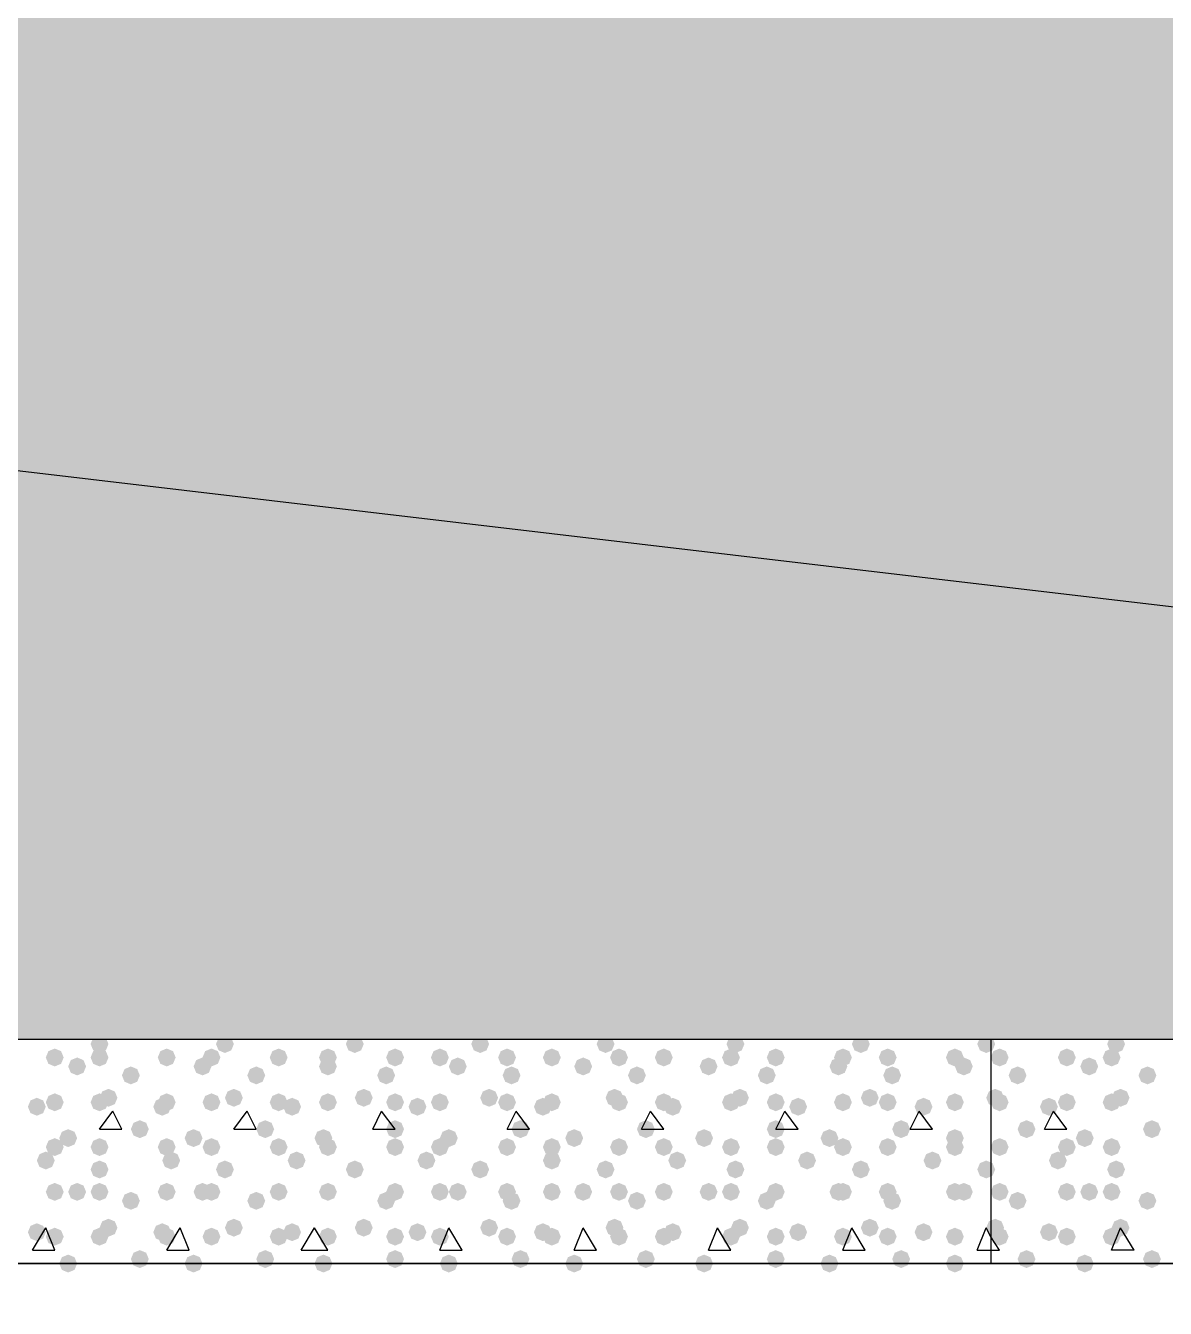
# Model space of a CAD drawing. Header units: millimetres. Extents: x 0 to 420, y 0 to 297.
# Drawn here: x 334.12 to 344.89, y 181.27 to 193.39 of the extents above; entities that cross this region are included whole.
import ezdxf

# ---------------------------------------------------------------- set-up
doc = ezdxf.new("R2010")
doc.units = ezdxf.units.MM
doc.layers.get('0').update_dxf_attribs({"linetype": 'CONTINUOUS'})

msp = doc.modelspace()

# ---------------------------------------------------------------- hatches: boundary and pattern name
at = {"true_color": 0x000008}
h = msp.add_hatch(color=0, dxfattribs=at)
h.paths.add_polyline_path([(379.603, 202.861333), (218.228333, 202.861333), (379.603, 183.811333)], flags=0)
h.paths.add_polyline_path([(218.228333, 202.861333), (379.603, 183.811333), (218.228333, 183.811333)], flags=0)
for points in [[(334.899, 183.769), (334.874129, 183.709204), (334.814333, 183.684333), (334.754537, 183.709204), (334.729667, 183.769), (334.754537, 183.828796), (334.814333, 183.853667), (334.874129, 183.828796)], [(336.084333, 183.769), (336.059463, 183.709204), (335.999667, 183.684333), (335.939871, 183.709204), (335.915, 183.769), (335.939871, 183.828796), (335.999667, 183.853667), (336.059462, 183.828796)], [(337.312, 183.769), (337.287129, 183.709204), (337.227333, 183.684333), (337.167537, 183.709204), (337.142667, 183.769), (337.167537, 183.828796), (337.227333, 183.853667), (337.287129, 183.828796)], [(338.497333, 183.769), (338.472462, 183.709204), (338.412667, 183.684333), (338.352871, 183.709204), (338.328, 183.769), (338.352871, 183.828796), (338.412667, 183.853667), (338.472462, 183.828796)], [(339.682667, 183.769), (339.657796, 183.709204), (339.598, 183.684333), (339.538204, 183.709204), (339.513333, 183.769), (339.538204, 183.828796), (339.598, 183.853667), (339.657796, 183.828796)], [(340.910333, 183.769), (340.885463, 183.709204), (340.825667, 183.684333), (340.765871, 183.709204), (340.741, 183.769), (340.765871, 183.828796), (340.825667, 183.853667), (340.885462, 183.828796)], [(342.095667, 183.769), (342.070796, 183.709204), (342.011, 183.684333), (341.951204, 183.709204), (341.926333, 183.769), (341.951204, 183.828796), (342.011, 183.853667), (342.070796, 183.828796)], [(343.281, 183.769), (343.256129, 183.709204), (343.196333, 183.684333), (343.136537, 183.709204), (343.111667, 183.769), (343.136537, 183.828796), (343.196333, 183.853667), (343.256129, 183.828796)], [(334.475667, 183.642), (334.450796, 183.582204), (334.391, 183.557333), (334.331204, 183.582204), (334.306333, 183.642), (334.331204, 183.701796), (334.391, 183.726667), (334.450796, 183.701796)], [(334.687333, 183.557333), (334.662462, 183.497537), (334.602667, 183.472667), (334.542871, 183.497537), (334.518, 183.557333), (334.542871, 183.617129), (334.602667, 183.642), (334.662462, 183.617129)], [(334.899, 183.642), (334.874129, 183.582204), (334.814333, 183.557333), (334.754537, 183.582204), (334.729667, 183.642), (334.754537, 183.701796), (334.814333, 183.726667), (334.874129, 183.701796)], [(335.534, 183.642), (335.509129, 183.582204), (335.449333, 183.557333), (335.389537, 183.582204), (335.364667, 183.642), (335.389537, 183.701796), (335.449333, 183.726667), (335.509129, 183.701796)], [(335.872667, 183.557333), (335.847796, 183.497537), (335.788, 183.472667), (335.728204, 183.497537), (335.703333, 183.557333), (335.728204, 183.617129), (335.788, 183.642), (335.847796, 183.617129)], [(335.957333, 183.642), (335.932462, 183.582204), (335.872667, 183.557333), (335.812871, 183.582204), (335.788, 183.642), (335.812871, 183.701796), (335.872667, 183.726667), (335.932462, 183.701796)], [(336.592333, 183.642), (336.567462, 183.582204), (336.507667, 183.557333), (336.447871, 183.582204), (336.423, 183.642), (336.447871, 183.701796), (336.507667, 183.726667), (336.567462, 183.701796)], [(337.058, 183.642), (337.033129, 183.582204), (336.973333, 183.557333), (336.913537, 183.582204), (336.888667, 183.642), (336.913537, 183.701796), (336.973333, 183.726667), (337.033129, 183.701796)], [(337.058, 183.557333), (337.033129, 183.497537), (336.973333, 183.472667), (336.913537, 183.497537), (336.888667, 183.557333), (336.913537, 183.617129), (336.973333, 183.642), (337.033129, 183.617129)], [(337.693, 183.642), (337.668129, 183.582204), (337.608333, 183.557333), (337.548537, 183.582204), (337.523667, 183.642), (337.548537, 183.701796), (337.608333, 183.726667), (337.668129, 183.701796)], [(338.116333, 183.642), (338.091462, 183.582204), (338.031667, 183.557333), (337.971871, 183.582204), (337.947, 183.642), (337.971871, 183.701796), (338.031667, 183.726667), (338.091462, 183.701796)], [(338.285667, 183.557333), (338.260796, 183.497537), (338.201, 183.472667), (338.141204, 183.497537), (338.116333, 183.557333), (338.141204, 183.617129), (338.201, 183.642), (338.260796, 183.617129)], [(338.751333, 183.642), (338.726462, 183.582204), (338.666667, 183.557333), (338.606871, 183.582204), (338.582, 183.642), (338.606871, 183.701796), (338.666667, 183.726667), (338.726462, 183.701796)], [(339.174667, 183.642), (339.149796, 183.582204), (339.09, 183.557333), (339.030204, 183.582204), (339.005333, 183.642), (339.030204, 183.701796), (339.09, 183.726667), (339.149796, 183.701796)], [(339.471, 183.557333), (339.446129, 183.497537), (339.386333, 183.472667), (339.326537, 183.497537), (339.301667, 183.557333), (339.326537, 183.617129), (339.386333, 183.642), (339.446129, 183.617129)], [(339.809667, 183.642), (339.784796, 183.582204), (339.725, 183.557333), (339.665204, 183.582204), (339.640333, 183.642), (339.665204, 183.701796), (339.725, 183.726667), (339.784796, 183.701796)], [(340.233, 183.642), (340.208129, 183.582204), (340.148333, 183.557333), (340.088538, 183.582204), (340.063667, 183.642), (340.088537, 183.701796), (340.148333, 183.726667), (340.208129, 183.701796)], [(340.656333, 183.557333), (340.631463, 183.497537), (340.571667, 183.472667), (340.511871, 183.497537), (340.487, 183.557333), (340.511871, 183.617129), (340.571667, 183.642), (340.631462, 183.617129)], [(340.868, 183.642), (340.843129, 183.582204), (340.783333, 183.557333), (340.723538, 183.582204), (340.698667, 183.642), (340.723537, 183.701796), (340.783333, 183.726667), (340.843129, 183.701796)], [(341.291333, 183.642), (341.266462, 183.582204), (341.206667, 183.557333), (341.146871, 183.582204), (341.122, 183.642), (341.146871, 183.701796), (341.206667, 183.726667), (341.266462, 183.701796)], [(341.884, 183.557333), (341.859129, 183.497537), (341.799333, 183.472667), (341.739537, 183.497537), (341.714667, 183.557333), (341.739537, 183.617129), (341.799333, 183.642), (341.859129, 183.617129)], [(341.926333, 183.642), (341.901462, 183.582204), (341.841667, 183.557333), (341.781871, 183.582204), (341.757, 183.642), (341.781871, 183.701796), (341.841667, 183.726667), (341.901462, 183.701796)], [(342.349667, 183.642), (342.324796, 183.582204), (342.265, 183.557333), (342.205204, 183.582204), (342.180333, 183.642), (342.205204, 183.701796), (342.265, 183.726667), (342.324796, 183.701796)], [(342.984667, 183.642), (342.959796, 183.582204), (342.9, 183.557333), (342.840204, 183.582204), (342.815333, 183.642), (342.840204, 183.701796), (342.9, 183.726667), (342.959796, 183.701796)], [(343.069333, 183.557333), (343.044462, 183.497537), (342.984667, 183.472667), (342.924871, 183.497537), (342.9, 183.557333), (342.924871, 183.617129), (342.984667, 183.642), (343.044462, 183.617129)], [(335.195333, 183.472667), (335.170462, 183.412871), (335.110667, 183.388), (335.050871, 183.412871), (335.026, 183.472667), (335.050871, 183.532462), (335.110667, 183.557333), (335.170462, 183.532463)], [(336.380667, 183.472667), (336.355796, 183.412871), (336.296, 183.388), (336.236204, 183.412871), (336.211333, 183.472667), (336.236204, 183.532462), (336.296, 183.557333), (336.355796, 183.532463)], [(337.608333, 183.472667), (337.583463, 183.412871), (337.523667, 183.388), (337.463871, 183.412871), (337.439, 183.472667), (337.463871, 183.532462), (337.523667, 183.557333), (337.583462, 183.532463)], [(338.793667, 183.472667), (338.768796, 183.412871), (338.709, 183.388), (338.649204, 183.412871), (338.624333, 183.472667), (338.649204, 183.532462), (338.709, 183.557333), (338.768796, 183.532463)], [(339.979, 183.472667), (339.954129, 183.412871), (339.894333, 183.388), (339.834538, 183.412871), (339.809667, 183.472667), (339.834537, 183.532462), (339.894333, 183.557333), (339.954129, 183.532463)], [(341.206667, 183.472667), (341.181796, 183.412871), (341.122, 183.388), (341.062204, 183.412871), (341.037333, 183.472667), (341.062204, 183.532462), (341.122, 183.557333), (341.181796, 183.532463)], [(342.392, 183.472667), (342.367129, 183.412871), (342.307333, 183.388), (342.247538, 183.412871), (342.222667, 183.472667), (342.247537, 183.532462), (342.307333, 183.557333), (342.367129, 183.532463)], [(334.475667, 183.218667), (334.450796, 183.158871), (334.391, 183.134), (334.331204, 183.158871), (334.306333, 183.218667), (334.331204, 183.278462), (334.391, 183.303333), (334.450796, 183.278463)], [(334.899, 183.218667), (334.874129, 183.158871), (334.814333, 183.134), (334.754537, 183.158871), (334.729667, 183.218667), (334.754537, 183.278462), (334.814333, 183.303333), (334.874129, 183.278463)], [(334.983667, 183.261), (334.958796, 183.201204), (334.899, 183.176333), (334.839204, 183.201204), (334.814333, 183.261), (334.839204, 183.320796), (334.899, 183.345667), (334.958796, 183.320796)], [(335.534, 183.218667), (335.509129, 183.158871), (335.449333, 183.134), (335.389537, 183.158871), (335.364667, 183.218667), (335.389537, 183.278462), (335.449333, 183.303333), (335.509129, 183.278463)], [(335.957333, 183.218667), (335.932462, 183.158871), (335.872667, 183.134), (335.812871, 183.158871), (335.788, 183.218667), (335.812871, 183.278462), (335.872667, 183.303333), (335.932462, 183.278463)], [(336.169, 183.261), (336.144129, 183.201204), (336.084333, 183.176333), (336.024537, 183.201204), (335.999667, 183.261), (336.024537, 183.320796), (336.084333, 183.345667), (336.144129, 183.320796)], [(336.592333, 183.218667), (336.567462, 183.158871), (336.507667, 183.134), (336.447871, 183.158871), (336.423, 183.218667), (336.447871, 183.278462), (336.507667, 183.303333), (336.567462, 183.278463)], [(337.058, 183.218667), (337.033129, 183.158871), (336.973333, 183.134), (336.913537, 183.158871), (336.888667, 183.218667), (336.913537, 183.278462), (336.973333, 183.303333), (337.033129, 183.278463)], [(337.396667, 183.261), (337.371796, 183.201204), (337.312, 183.176333), (337.252204, 183.201204), (337.227333, 183.261), (337.252204, 183.320796), (337.312, 183.345667), (337.371796, 183.320796)], [(337.693, 183.218667), (337.668129, 183.158871), (337.608333, 183.134), (337.548537, 183.158871), (337.523667, 183.218667), (337.548537, 183.278462), (337.608333, 183.303333), (337.668129, 183.278463)], [(338.116333, 183.218667), (338.091462, 183.158871), (338.031667, 183.134), (337.971871, 183.158871), (337.947, 183.218667), (337.971871, 183.278462), (338.031667, 183.303333), (338.091462, 183.278463)], [(338.582, 183.261), (338.557129, 183.201204), (338.497333, 183.176333), (338.437538, 183.201204), (338.412667, 183.261), (338.437537, 183.320796), (338.497333, 183.345667), (338.557129, 183.320796)], [(338.751333, 183.218667), (338.726462, 183.158871), (338.666667, 183.134), (338.606871, 183.158871), (338.582, 183.218667), (338.606871, 183.278462), (338.666667, 183.303333), (338.726462, 183.278463)], [(339.174667, 183.218667), (339.149796, 183.158871), (339.09, 183.134), (339.030204, 183.158871), (339.005333, 183.218667), (339.030204, 183.278462), (339.09, 183.303333), (339.149796, 183.278463)], [(339.767333, 183.261), (339.742462, 183.201204), (339.682667, 183.176333), (339.622871, 183.201204), (339.598, 183.261), (339.622871, 183.320796), (339.682667, 183.345667), (339.742462, 183.320796)], [(339.809667, 183.218667), (339.784796, 183.158871), (339.725, 183.134), (339.665204, 183.158871), (339.640333, 183.218667), (339.665204, 183.278462), (339.725, 183.303333), (339.784796, 183.278463)], [(340.233, 183.218667), (340.208129, 183.158871), (340.148333, 183.134), (340.088538, 183.158871), (340.063667, 183.218667), (340.088537, 183.278462), (340.148333, 183.303333), (340.208129, 183.278463)], [(340.868, 183.218667), (340.843129, 183.158871), (340.783333, 183.134), (340.723538, 183.158871), (340.698667, 183.218667), (340.723537, 183.278462), (340.783333, 183.303333), (340.843129, 183.278463)], [(340.952667, 183.261), (340.927796, 183.201204), (340.868, 183.176333), (340.808204, 183.201204), (340.783333, 183.261), (340.808204, 183.320796), (340.868, 183.345667), (340.927796, 183.320796)], [(341.291333, 183.218667), (341.266462, 183.158871), (341.206667, 183.134), (341.146871, 183.158871), (341.122, 183.218667), (341.146871, 183.278462), (341.206667, 183.303333), (341.266462, 183.278463)], [(341.926333, 183.218667), (341.901462, 183.158871), (341.841667, 183.134), (341.781871, 183.158871), (341.757, 183.218667), (341.781871, 183.278462), (341.841667, 183.303333), (341.901462, 183.278463)], [(342.180333, 183.261), (342.155463, 183.201204), (342.095667, 183.176333), (342.035871, 183.201204), (342.011, 183.261), (342.035871, 183.320796), (342.095667, 183.345667), (342.155462, 183.320796)], [(342.349667, 183.218667), (342.324796, 183.158871), (342.265, 183.134), (342.205204, 183.158871), (342.180333, 183.218667), (342.205204, 183.278462), (342.265, 183.303333), (342.324796, 183.278463)], [(342.984667, 183.218667), (342.959796, 183.158871), (342.9, 183.134), (342.840204, 183.158871), (342.815333, 183.218667), (342.840204, 183.278462), (342.9, 183.303333), (342.959796, 183.278463)], [(334.306333, 183.176333), (334.281462, 183.116537), (334.221667, 183.091667), (334.161871, 183.116537), (334.137, 183.176333), (334.161871, 183.236129), (334.221667, 183.261), (334.281462, 183.236129)], [(335.491667, 183.176333), (335.466796, 183.116537), (335.407, 183.091667), (335.347204, 183.116537), (335.322333, 183.176333), (335.347204, 183.236129), (335.407, 183.261), (335.466796, 183.236129)], [(336.719333, 183.176333), (336.694462, 183.116537), (336.634667, 183.091667), (336.574871, 183.116537), (336.55, 183.176333), (336.574871, 183.236129), (336.634667, 183.261), (336.694462, 183.236129)], [(337.904667, 183.176333), (337.879796, 183.116537), (337.82, 183.091667), (337.760204, 183.116537), (337.735333, 183.176333), (337.760204, 183.236129), (337.82, 183.261), (337.879796, 183.236129)], [(339.09, 183.176333), (339.065129, 183.116537), (339.005333, 183.091667), (338.945538, 183.116537), (338.920667, 183.176333), (338.945537, 183.236129), (339.005333, 183.261), (339.065129, 183.236129)], [(340.317667, 183.176333), (340.292796, 183.116537), (340.233, 183.091667), (340.173204, 183.116537), (340.148333, 183.176333), (340.173204, 183.236129), (340.233, 183.261), (340.292796, 183.236129)], [(341.503, 183.176333), (341.478129, 183.116537), (341.418333, 183.091667), (341.358538, 183.116537), (341.333667, 183.176333), (341.358537, 183.236129), (341.418333, 183.261), (341.478129, 183.236129)], [(342.688333, 183.176333), (342.663462, 183.116537), (342.603667, 183.091667), (342.543871, 183.116537), (342.519, 183.176333), (342.543871, 183.236129), (342.603667, 183.261), (342.663462, 183.236129)], [(335.28, 182.964667), (335.255129, 182.904871), (335.195333, 182.88), (335.135538, 182.904871), (335.110667, 182.964667), (335.135537, 183.024462), (335.195333, 183.049333), (335.255129, 183.024463)], [(336.465333, 182.964667), (336.440462, 182.904871), (336.380667, 182.88), (336.320871, 182.904871), (336.296, 182.964667), (336.320871, 183.024462), (336.380667, 183.049333), (336.440462, 183.024463)], [(337.693, 182.964667), (337.668129, 182.904871), (337.608333, 182.88), (337.548537, 182.904871), (337.523667, 182.964667), (337.548537, 183.024462), (337.608333, 183.049333), (337.668129, 183.024463)], [(338.878333, 182.964667), (338.853462, 182.904871), (338.793667, 182.88), (338.733871, 182.904871), (338.709, 182.964667), (338.733871, 183.024462), (338.793667, 183.049333), (338.853462, 183.024463)], [(340.063667, 182.964667), (340.038796, 182.904871), (339.979, 182.88), (339.919204, 182.904871), (339.894333, 182.964667), (339.919204, 183.024462), (339.979, 183.049333), (340.038796, 183.024463)], [(341.291333, 182.964667), (341.266462, 182.904871), (341.206667, 182.88), (341.146871, 182.904871), (341.122, 182.964667), (341.146871, 183.024462), (341.206667, 183.049333), (341.266462, 183.024463)], [(342.476667, 182.964667), (342.451796, 182.904871), (342.392, 182.88), (342.332204, 182.904871), (342.307333, 182.964667), (342.332204, 183.024462), (342.392, 183.049333), (342.451796, 183.024463)], [(334.602667, 182.88), (334.577796, 182.820204), (334.518, 182.795333), (334.458204, 182.820204), (334.433333, 182.88), (334.458204, 182.939796), (334.518, 182.964667), (334.577796, 182.939796)], [(335.788, 182.88), (335.763129, 182.820204), (335.703333, 182.795333), (335.643537, 182.820204), (335.618667, 182.88), (335.643537, 182.939796), (335.703333, 182.964667), (335.763129, 182.939796)], [(337.015667, 182.88), (336.990796, 182.820204), (336.931, 182.795333), (336.871204, 182.820204), (336.846333, 182.88), (336.871204, 182.939796), (336.931, 182.964667), (336.990796, 182.939796)], [(338.201, 182.88), (338.176129, 182.820204), (338.116333, 182.795333), (338.056537, 182.820204), (338.031667, 182.88), (338.056537, 182.939796), (338.116333, 182.964667), (338.176129, 182.939796)], [(339.386333, 182.88), (339.361463, 182.820204), (339.301667, 182.795333), (339.241871, 182.820204), (339.217, 182.88), (339.241871, 182.939796), (339.301667, 182.964667), (339.361462, 182.939796)], [(340.614, 182.88), (340.589129, 182.820204), (340.529333, 182.795333), (340.469538, 182.820204), (340.444667, 182.88), (340.469537, 182.939796), (340.529333, 182.964667), (340.589129, 182.939796)], [(341.799333, 182.88), (341.774462, 182.820204), (341.714667, 182.795333), (341.654871, 182.820204), (341.63, 182.88), (341.654871, 182.939796), (341.714667, 182.964667), (341.774462, 182.939796)], [(342.984667, 182.88), (342.959796, 182.820204), (342.9, 182.795333), (342.840204, 182.820204), (342.815333, 182.88), (342.840204, 182.939796), (342.9, 182.964667), (342.959796, 182.939796)], [(334.475667, 182.795333), (334.450796, 182.735537), (334.391, 182.710667), (334.331204, 182.735537), (334.306333, 182.795333), (334.331204, 182.855129), (334.391, 182.88), (334.450796, 182.855129)], [(334.899, 182.795333), (334.874129, 182.735537), (334.814333, 182.710667), (334.754537, 182.735537), (334.729667, 182.795333), (334.754537, 182.855129), (334.814333, 182.88), (334.874129, 182.855129)], [(335.534, 182.795333), (335.509129, 182.735537), (335.449333, 182.710667), (335.389537, 182.735537), (335.364667, 182.795333), (335.389537, 182.855129), (335.449333, 182.88), (335.509129, 182.855129)], [(335.957333, 182.795333), (335.932462, 182.735537), (335.872667, 182.710667), (335.812871, 182.735537), (335.788, 182.795333), (335.812871, 182.855129), (335.872667, 182.88), (335.932462, 182.855129)], [(336.592333, 182.795333), (336.567462, 182.735537), (336.507667, 182.710667), (336.447871, 182.735537), (336.423, 182.795333), (336.447871, 182.855129), (336.507667, 182.88), (336.567462, 182.855129)], [(337.058, 182.795333), (337.033129, 182.735537), (336.973333, 182.710667), (336.913537, 182.735537), (336.888667, 182.795333), (336.913537, 182.855129), (336.973333, 182.88), (337.033129, 182.855129)], [(337.693, 182.795333), (337.668129, 182.735537), (337.608333, 182.710667), (337.548537, 182.735537), (337.523667, 182.795333), (337.548537, 182.855129), (337.608333, 182.88), (337.668129, 182.855129)], [(338.116333, 182.795333), (338.091462, 182.735537), (338.031667, 182.710667), (337.971871, 182.735537), (337.947, 182.795333), (337.971871, 182.855129), (338.031667, 182.88), (338.091462, 182.855129)], [(338.751333, 182.795333), (338.726462, 182.735537), (338.666667, 182.710667), (338.606871, 182.735537), (338.582, 182.795333), (338.606871, 182.855129), (338.666667, 182.88), (338.726462, 182.855129)], [(339.174667, 182.795333), (339.149796, 182.735537), (339.09, 182.710667), (339.030204, 182.735537), (339.005333, 182.795333), (339.030204, 182.855129), (339.09, 182.88), (339.149796, 182.855129)], [(339.809667, 182.795333), (339.784796, 182.735537), (339.725, 182.710667), (339.665204, 182.735537), (339.640333, 182.795333), (339.665204, 182.855129), (339.725, 182.88), (339.784796, 182.855129)], [(340.233, 182.795333), (340.208129, 182.735537), (340.148333, 182.710667), (340.088538, 182.735537), (340.063667, 182.795333), (340.088537, 182.855129), (340.148333, 182.88), (340.208129, 182.855129)], [(340.868, 182.795333), (340.843129, 182.735537), (340.783333, 182.710667), (340.723538, 182.735537), (340.698667, 182.795333), (340.723537, 182.855129), (340.783333, 182.88), (340.843129, 182.855129)], [(341.291333, 182.795333), (341.266462, 182.735537), (341.206667, 182.710667), (341.146871, 182.735537), (341.122, 182.795333), (341.146871, 182.855129), (341.206667, 182.88), (341.266462, 182.855129)], [(341.926333, 182.795333), (341.901462, 182.735537), (341.841667, 182.710667), (341.781871, 182.735537), (341.757, 182.795333), (341.781871, 182.855129), (341.841667, 182.88), (341.901462, 182.855129)], [(342.349667, 182.795333), (342.324796, 182.735537), (342.265, 182.710667), (342.205204, 182.735537), (342.180333, 182.795333), (342.205204, 182.855129), (342.265, 182.88), (342.324796, 182.855129)], [(342.984667, 182.795333), (342.959796, 182.735537), (342.9, 182.710667), (342.840204, 182.735537), (342.815333, 182.795333), (342.840204, 182.855129), (342.9, 182.88), (342.959796, 182.855129)], [(334.391, 182.668333), (334.366129, 182.608537), (334.306333, 182.583667), (334.246537, 182.608537), (334.221667, 182.668333), (334.246537, 182.728129), (334.306333, 182.753), (334.366129, 182.728129)], [(335.576333, 182.668333), (335.551462, 182.608537), (335.491667, 182.583667), (335.431871, 182.608537), (335.407, 182.668333), (335.431871, 182.728129), (335.491667, 182.753), (335.551462, 182.728129)], [(336.761667, 182.668333), (336.736796, 182.608537), (336.677, 182.583667), (336.617204, 182.608537), (336.592333, 182.668333), (336.617204, 182.728129), (336.677, 182.753), (336.736796, 182.728129)], [(337.989333, 182.668333), (337.964462, 182.608537), (337.904667, 182.583667), (337.844871, 182.608537), (337.82, 182.668333), (337.844871, 182.728129), (337.904667, 182.753), (337.964462, 182.728129)], [(339.174667, 182.668333), (339.149796, 182.608537), (339.09, 182.583667), (339.030204, 182.608537), (339.005333, 182.668333), (339.030204, 182.728129), (339.09, 182.753), (339.149796, 182.728129)], [(340.36, 182.668333), (340.335129, 182.608537), (340.275333, 182.583667), (340.215537, 182.608537), (340.190667, 182.668333), (340.215537, 182.728129), (340.275333, 182.753), (340.335129, 182.728129)], [(341.587667, 182.668333), (341.562796, 182.608537), (341.503, 182.583667), (341.443204, 182.608537), (341.418333, 182.668333), (341.443204, 182.728129), (341.503, 182.753), (341.562796, 182.728129)], [(342.773, 182.668333), (342.748129, 182.608537), (342.688333, 182.583667), (342.628537, 182.608537), (342.603667, 182.668333), (342.628537, 182.728129), (342.688333, 182.753), (342.748129, 182.728129)], [(334.899, 182.583667), (334.874129, 182.523871), (334.814333, 182.499), (334.754537, 182.523871), (334.729667, 182.583667), (334.754537, 182.643462), (334.814333, 182.668333), (334.874129, 182.643463)], [(336.084333, 182.583667), (336.059463, 182.523871), (335.999667, 182.499), (335.939871, 182.523871), (335.915, 182.583667), (335.939871, 182.643462), (335.999667, 182.668333), (336.059462, 182.643463)], [(337.312, 182.583667), (337.287129, 182.523871), (337.227333, 182.499), (337.167537, 182.523871), (337.142667, 182.583667), (337.167537, 182.643462), (337.227333, 182.668333), (337.287129, 182.643463)], [(338.497333, 182.583667), (338.472462, 182.523871), (338.412667, 182.499), (338.352871, 182.523871), (338.328, 182.583667), (338.352871, 182.643462), (338.412667, 182.668333), (338.472462, 182.643463)], [(339.682667, 182.583667), (339.657796, 182.523871), (339.598, 182.499), (339.538204, 182.523871), (339.513333, 182.583667), (339.538204, 182.643462), (339.598, 182.668333), (339.657796, 182.643463)], [(340.910333, 182.583667), (340.885463, 182.523871), (340.825667, 182.499), (340.765871, 182.523871), (340.741, 182.583667), (340.765871, 182.643462), (340.825667, 182.668333), (340.885462, 182.643463)], [(342.095667, 182.583667), (342.070796, 182.523871), (342.011, 182.499), (341.951204, 182.523871), (341.926333, 182.583667), (341.951204, 182.643462), (342.011, 182.668333), (342.070796, 182.643463)], [(343.281, 182.583667), (343.256129, 182.523871), (343.196333, 182.499), (343.136537, 182.523871), (343.111667, 182.583667), (343.136537, 182.643462), (343.196333, 182.668333), (343.256129, 182.643463)], [(334.475667, 182.372), (334.450796, 182.312204), (334.391, 182.287333), (334.331204, 182.312204), (334.306333, 182.372), (334.331204, 182.431796), (334.391, 182.456667), (334.450796, 182.431796)], [(334.687333, 182.372), (334.662462, 182.312204), (334.602667, 182.287333), (334.542871, 182.312204), (334.518, 182.372), (334.542871, 182.431796), (334.602667, 182.456667), (334.662462, 182.431796)], [(334.899, 182.372), (334.874129, 182.312204), (334.814333, 182.287333), (334.754537, 182.312204), (334.729667, 182.372), (334.754537, 182.431796), (334.814333, 182.456667), (334.874129, 182.431796)], [(335.534, 182.372), (335.509129, 182.312204), (335.449333, 182.287333), (335.389537, 182.312204), (335.364667, 182.372), (335.389537, 182.431796), (335.449333, 182.456667), (335.509129, 182.431796)], [(335.872667, 182.372), (335.847796, 182.312204), (335.788, 182.287333), (335.728204, 182.312204), (335.703333, 182.372), (335.728204, 182.431796), (335.788, 182.456667), (335.847796, 182.431796)], [(335.957333, 182.372), (335.932462, 182.312204), (335.872667, 182.287333), (335.812871, 182.312204), (335.788, 182.372), (335.812871, 182.431796), (335.872667, 182.456667), (335.932462, 182.431796)], [(336.592333, 182.372), (336.567462, 182.312204), (336.507667, 182.287333), (336.447871, 182.312204), (336.423, 182.372), (336.447871, 182.431796), (336.507667, 182.456667), (336.567462, 182.431796)], [(337.058, 182.372), (337.033129, 182.312204), (336.973333, 182.287333), (336.913537, 182.312204), (336.888667, 182.372), (336.913537, 182.431796), (336.973333, 182.456667), (337.033129, 182.431796)], [(337.058, 182.372), (337.033129, 182.312204), (336.973333, 182.287333), (336.913537, 182.312204), (336.888667, 182.372), (336.913537, 182.431796), (336.973333, 182.456667), (337.033129, 182.431796)], [(337.693, 182.372), (337.668129, 182.312204), (337.608333, 182.287333), (337.548537, 182.312204), (337.523667, 182.372), (337.548537, 182.431796), (337.608333, 182.456667), (337.668129, 182.431796)], [(338.116333, 182.372), (338.091462, 182.312204), (338.031667, 182.287333), (337.971871, 182.312204), (337.947, 182.372), (337.971871, 182.431796), (338.031667, 182.456667), (338.091462, 182.431796)], [(338.285667, 182.372), (338.260796, 182.312204), (338.201, 182.287333), (338.141204, 182.312204), (338.116333, 182.372), (338.141204, 182.431796), (338.201, 182.456667), (338.260796, 182.431796)], [(338.751333, 182.372), (338.726462, 182.312204), (338.666667, 182.287333), (338.606871, 182.312204), (338.582, 182.372), (338.606871, 182.431796), (338.666667, 182.456667), (338.726462, 182.431796)], [(339.174667, 182.372), (339.149796, 182.312204), (339.09, 182.287333), (339.030204, 182.312204), (339.005333, 182.372), (339.030204, 182.431796), (339.09, 182.456667), (339.149796, 182.431796)], [(339.471, 182.372), (339.446129, 182.312204), (339.386333, 182.287333), (339.326537, 182.312204), (339.301667, 182.372), (339.326537, 182.431796), (339.386333, 182.456667), (339.446129, 182.431796)], [(339.809667, 182.372), (339.784796, 182.312204), (339.725, 182.287333), (339.665204, 182.312204), (339.640333, 182.372), (339.665204, 182.431796), (339.725, 182.456667), (339.784796, 182.431796)], [(340.233, 182.372), (340.208129, 182.312204), (340.148333, 182.287333), (340.088538, 182.312204), (340.063667, 182.372), (340.088537, 182.431796), (340.148333, 182.456667), (340.208129, 182.431796)], [(340.656333, 182.372), (340.631463, 182.312204), (340.571667, 182.287333), (340.511871, 182.312204), (340.487, 182.372), (340.511871, 182.431796), (340.571667, 182.456667), (340.631462, 182.431796)], [(340.868, 182.372), (340.843129, 182.312204), (340.783333, 182.287333), (340.723538, 182.312204), (340.698667, 182.372), (340.723537, 182.431796), (340.783333, 182.456667), (340.843129, 182.431796)], [(341.291333, 182.372), (341.266462, 182.312204), (341.206667, 182.287333), (341.146871, 182.312204), (341.122, 182.372), (341.146871, 182.431796), (341.206667, 182.456667), (341.266462, 182.431796)], [(341.884, 182.372), (341.859129, 182.312204), (341.799333, 182.287333), (341.739537, 182.312204), (341.714667, 182.372), (341.739537, 182.431796), (341.799333, 182.456667), (341.859129, 182.431796)], [(341.926333, 182.372), (341.901462, 182.312204), (341.841667, 182.287333), (341.781871, 182.312204), (341.757, 182.372), (341.781871, 182.431796), (341.841667, 182.456667), (341.901462, 182.431796)], [(342.349667, 182.372), (342.324796, 182.312204), (342.265, 182.287333), (342.205204, 182.312204), (342.180333, 182.372), (342.205204, 182.431796), (342.265, 182.456667), (342.324796, 182.431796)], [(342.984667, 182.372), (342.959796, 182.312204), (342.9, 182.287333), (342.840204, 182.312204), (342.815333, 182.372), (342.840204, 182.431796), (342.9, 182.456667), (342.959796, 182.431796)], [(343.069333, 182.372), (343.044462, 182.312204), (342.984667, 182.287333), (342.924871, 182.312204), (342.9, 182.372), (342.924871, 182.431796), (342.984667, 182.456667), (343.044462, 182.431796)], [(335.195333, 182.287333), (335.170462, 182.227537), (335.110667, 182.202667), (335.050871, 182.227537), (335.026, 182.287333), (335.050871, 182.347129), (335.110667, 182.372), (335.170462, 182.347129)], [(336.380667, 182.287333), (336.355796, 182.227537), (336.296, 182.202667), (336.236204, 182.227537), (336.211333, 182.287333), (336.236204, 182.347129), (336.296, 182.372), (336.355796, 182.347129)], [(337.608333, 182.287333), (337.583463, 182.227537), (337.523667, 182.202667), (337.463871, 182.227537), (337.439, 182.287333), (337.463871, 182.347129), (337.523667, 182.372), (337.583462, 182.347129)], [(338.793667, 182.287333), (338.768796, 182.227537), (338.709, 182.202667), (338.649204, 182.227537), (338.624333, 182.287333), (338.649204, 182.347129), (338.709, 182.372), (338.768796, 182.347129)], [(339.979, 182.287333), (339.954129, 182.227537), (339.894333, 182.202667), (339.834538, 182.227537), (339.809667, 182.287333), (339.834537, 182.347129), (339.894333, 182.372), (339.954129, 182.347129)], [(341.206667, 182.287333), (341.181796, 182.227537), (341.122, 182.202667), (341.062204, 182.227537), (341.037333, 182.287333), (341.062204, 182.347129), (341.122, 182.372), (341.181796, 182.347129)], [(342.392, 182.287333), (342.367129, 182.227537), (342.307333, 182.202667), (342.247538, 182.227537), (342.222667, 182.287333), (342.247537, 182.347129), (342.307333, 182.372), (342.367129, 182.347129)], [(334.306333, 181.991), (334.281462, 181.931204), (334.221667, 181.906333), (334.161871, 181.931204), (334.137, 181.991), (334.161871, 182.050796), (334.221667, 182.075667), (334.281462, 182.050796)], [(334.983667, 182.033333), (334.958796, 181.973537), (334.899, 181.948667), (334.839204, 181.973537), (334.814333, 182.033333), (334.839204, 182.093129), (334.899, 182.118), (334.958796, 182.093129)], [(335.491667, 181.991), (335.466796, 181.931204), (335.407, 181.906333), (335.347204, 181.931204), (335.322333, 181.991), (335.347204, 182.050796), (335.407, 182.075667), (335.466796, 182.050796)], [(336.169, 182.033333), (336.144129, 181.973537), (336.084333, 181.948667), (336.024537, 181.973537), (335.999667, 182.033333), (336.024537, 182.093129), (336.084333, 182.118), (336.144129, 182.093129)], [(336.719333, 181.991), (336.694462, 181.931204), (336.634667, 181.906333), (336.574871, 181.931204), (336.55, 181.991), (336.574871, 182.050796), (336.634667, 182.075667), (336.694462, 182.050796)], [(337.396667, 182.033333), (337.371796, 181.973537), (337.312, 181.948667), (337.252204, 181.973537), (337.227333, 182.033333), (337.252204, 182.093129), (337.312, 182.118), (337.371796, 182.093129)], [(337.904667, 181.991), (337.879796, 181.931204), (337.82, 181.906333), (337.760204, 181.931204), (337.735333, 181.991), (337.760204, 182.050796), (337.82, 182.075667), (337.879796, 182.050796)], [(338.582, 182.033333), (338.557129, 181.973537), (338.497333, 181.948667), (338.437538, 181.973537), (338.412667, 182.033333), (338.437537, 182.093129), (338.497333, 182.118), (338.557129, 182.093129)], [(339.09, 181.991), (339.065129, 181.931204), (339.005333, 181.906333), (338.945538, 181.931204), (338.920667, 181.991), (338.945537, 182.050796), (339.005333, 182.075667), (339.065129, 182.050796)], [(339.767333, 182.033333), (339.742462, 181.973537), (339.682667, 181.948667), (339.622871, 181.973537), (339.598, 182.033333), (339.622871, 182.093129), (339.682667, 182.118), (339.742462, 182.093129)], [(340.317667, 181.991), (340.292796, 181.931204), (340.233, 181.906333), (340.173204, 181.931204), (340.148333, 181.991), (340.173204, 182.050796), (340.233, 182.075667), (340.292796, 182.050796)], [(340.952667, 182.033333), (340.927796, 181.973537), (340.868, 181.948667), (340.808204, 181.973537), (340.783333, 182.033333), (340.808204, 182.093129), (340.868, 182.118), (340.927796, 182.093129)], [(341.503, 181.991), (341.478129, 181.931204), (341.418333, 181.906333), (341.358538, 181.931204), (341.333667, 181.991), (341.358537, 182.050796), (341.418333, 182.075667), (341.478129, 182.050796)], [(342.180333, 182.033333), (342.155463, 181.973537), (342.095667, 181.948667), (342.035871, 181.973537), (342.011, 182.033333), (342.035871, 182.093129), (342.095667, 182.118), (342.155462, 182.093129)], [(342.688333, 181.991), (342.663462, 181.931204), (342.603667, 181.906333), (342.543871, 181.931204), (342.519, 181.991), (342.543871, 182.050796), (342.603667, 182.075667), (342.663462, 182.050796)], [(334.475667, 181.948667), (334.450796, 181.888871), (334.391, 181.864), (334.331204, 181.888871), (334.306333, 181.948667), (334.331204, 182.008462), (334.391, 182.033333), (334.450796, 182.008463)], [(334.899, 181.948667), (334.874129, 181.888871), (334.814333, 181.864), (334.754537, 181.888871), (334.729667, 181.948667), (334.754537, 182.008462), (334.814333, 182.033333), (334.874129, 182.008463)], [(335.534, 181.948667), (335.509129, 181.888871), (335.449333, 181.864), (335.389537, 181.888871), (335.364667, 181.948667), (335.389537, 182.008462), (335.449333, 182.033333), (335.509129, 182.008463)], [(335.957333, 181.948667), (335.932462, 181.888871), (335.872667, 181.864), (335.812871, 181.888871), (335.788, 181.948667), (335.812871, 182.008462), (335.872667, 182.033333), (335.932462, 182.008463)], [(336.592333, 181.948667), (336.567462, 181.888871), (336.507667, 181.864), (336.447871, 181.888871), (336.423, 181.948667), (336.447871, 182.008462), (336.507667, 182.033333), (336.567462, 182.008463)], [(337.058, 181.948667), (337.033129, 181.888871), (336.973333, 181.864), (336.913537, 181.888871), (336.888667, 181.948667), (336.913537, 182.008462), (336.973333, 182.033333), (337.033129, 182.008463)], [(337.693, 181.948667), (337.668129, 181.888871), (337.608333, 181.864), (337.548537, 181.888871), (337.523667, 181.948667), (337.548537, 182.008462), (337.608333, 182.033333), (337.668129, 182.008463)], [(338.116333, 181.948667), (338.091462, 181.888871), (338.031667, 181.864), (337.971871, 181.888871), (337.947, 181.948667), (337.971871, 182.008462), (338.031667, 182.033333), (338.091462, 182.008463)], [(338.751333, 181.948667), (338.726462, 181.888871), (338.666667, 181.864), (338.606871, 181.888871), (338.582, 181.948667), (338.606871, 182.008462), (338.666667, 182.033333), (338.726462, 182.008463)], [(339.174667, 181.948667), (339.149796, 181.888871), (339.09, 181.864), (339.030204, 181.888871), (339.005333, 181.948667), (339.030204, 182.008462), (339.09, 182.033333), (339.149796, 182.008463)], [(339.809667, 181.948667), (339.784796, 181.888871), (339.725, 181.864), (339.665204, 181.888871), (339.640333, 181.948667), (339.665204, 182.008462), (339.725, 182.033333), (339.784796, 182.008463)], [(340.233, 181.948667), (340.208129, 181.888871), (340.148333, 181.864), (340.088538, 181.888871), (340.063667, 181.948667), (340.088537, 182.008462), (340.148333, 182.033333), (340.208129, 182.008463)], [(340.868, 181.948667), (340.843129, 181.888871), (340.783333, 181.864), (340.723538, 181.888871), (340.698667, 181.948667), (340.723537, 182.008462), (340.783333, 182.033333), (340.843129, 182.008463)], [(341.291333, 181.948667), (341.266462, 181.888871), (341.206667, 181.864), (341.146871, 181.888871), (341.122, 181.948667), (341.146871, 182.008462), (341.206667, 182.033333), (341.266462, 182.008463)], [(341.926333, 181.948667), (341.901462, 181.888871), (341.841667, 181.864), (341.781871, 181.888871), (341.757, 181.948667), (341.781871, 182.008462), (341.841667, 182.033333), (341.901462, 182.008463)], [(342.349667, 181.948667), (342.324796, 181.888871), (342.265, 181.864), (342.205204, 181.888871), (342.180333, 181.948667), (342.205204, 182.008462), (342.265, 182.033333), (342.324796, 182.008463)], [(342.984667, 181.948667), (342.959796, 181.888871), (342.9, 181.864), (342.840204, 181.888871), (342.815333, 181.948667), (342.840204, 182.008462), (342.9, 182.033333), (342.959796, 182.008463)], [(334.602667, 181.694667), (334.577796, 181.634871), (334.518, 181.61), (334.458204, 181.634871), (334.433333, 181.694667), (334.458204, 181.754462), (334.518, 181.779333), (334.577796, 181.754463)], [(335.28, 181.737), (335.255129, 181.677204), (335.195333, 181.652333), (335.135538, 181.677204), (335.110667, 181.737), (335.135537, 181.796796), (335.195333, 181.821667), (335.255129, 181.796796)], [(335.788, 181.694667), (335.763129, 181.634871), (335.703333, 181.61), (335.643537, 181.634871), (335.618667, 181.694667), (335.643537, 181.754462), (335.703333, 181.779333), (335.763129, 181.754463)], [(336.465333, 181.737), (336.440462, 181.677204), (336.380667, 181.652333), (336.320871, 181.677204), (336.296, 181.737), (336.320871, 181.796796), (336.380667, 181.821667), (336.440462, 181.796796)], [(337.015667, 181.694667), (336.990796, 181.634871), (336.931, 181.61), (336.871204, 181.634871), (336.846333, 181.694667), (336.871204, 181.754462), (336.931, 181.779333), (336.990796, 181.754463)], [(337.693, 181.737), (337.668129, 181.677204), (337.608333, 181.652333), (337.548537, 181.677204), (337.523667, 181.737), (337.548537, 181.796796), (337.608333, 181.821667), (337.668129, 181.796796)], [(338.201, 181.694667), (338.176129, 181.634871), (338.116333, 181.61), (338.056537, 181.634871), (338.031667, 181.694667), (338.056537, 181.754462), (338.116333, 181.779333), (338.176129, 181.754463)], [(338.878333, 181.737), (338.853462, 181.677204), (338.793667, 181.652333), (338.733871, 181.677204), (338.709, 181.737), (338.733871, 181.796796), (338.793667, 181.821667), (338.853462, 181.796796)], [(339.386333, 181.694667), (339.361463, 181.634871), (339.301667, 181.61), (339.241871, 181.634871), (339.217, 181.694667), (339.241871, 181.754462), (339.301667, 181.779333), (339.361462, 181.754463)], [(340.063667, 181.737), (340.038796, 181.677204), (339.979, 181.652333), (339.919204, 181.677204), (339.894333, 181.737), (339.919204, 181.796796), (339.979, 181.821667), (340.038796, 181.796796)], [(340.614, 181.694667), (340.589129, 181.634871), (340.529333, 181.61), (340.469538, 181.634871), (340.444667, 181.694667), (340.469537, 181.754462), (340.529333, 181.779333), (340.589129, 181.754463)], [(341.291333, 181.737), (341.266462, 181.677204), (341.206667, 181.652333), (341.146871, 181.677204), (341.122, 181.737), (341.146871, 181.796796), (341.206667, 181.821667), (341.266462, 181.796796)], [(341.799333, 181.694667), (341.774462, 181.634871), (341.714667, 181.61), (341.654871, 181.634871), (341.63, 181.694667), (341.654871, 181.754462), (341.714667, 181.779333), (341.774462, 181.754463)], [(342.476667, 181.737), (342.451796, 181.677204), (342.392, 181.652333), (342.332204, 181.677204), (342.307333, 181.737), (342.332204, 181.796796), (342.392, 181.821667), (342.451796, 181.796796)], [(342.984667, 181.694667), (342.959796, 181.634871), (342.9, 181.61), (342.840204, 181.634871), (342.815333, 181.694667), (342.840204, 181.754462), (342.9, 181.779333), (342.959796, 181.754463)]]:
    msp.add_hatch(color=0, dxfattribs=at).paths.add_polyline_path(points, flags=0)
at = {"true_color": 0x000007}
for points in [[(344.508667, 183.769), (344.483796, 183.709204), (344.424, 183.684333), (344.364204, 183.709204), (344.339333, 183.769), (344.364204, 183.828796), (344.424, 183.853667), (344.483796, 183.828796)], [(343.408, 183.642), (343.383129, 183.582204), (343.323333, 183.557333), (343.263537, 183.582204), (343.238667, 183.642), (343.263537, 183.701796), (343.323333, 183.726667), (343.383129, 183.701796)], [(344.043, 183.642), (344.018129, 183.582204), (343.958333, 183.557333), (343.898537, 183.582204), (343.873667, 183.642), (343.898537, 183.701796), (343.958333, 183.726667), (344.018129, 183.701796)], [(344.254667, 183.557333), (344.229796, 183.497537), (344.17, 183.472667), (344.110204, 183.497537), (344.085333, 183.557333), (344.110204, 183.617129), (344.17, 183.642), (344.229796, 183.617129)], [(344.466333, 183.642), (344.441462, 183.582204), (344.381667, 183.557333), (344.321871, 183.582204), (344.297, 183.642), (344.321871, 183.701796), (344.381667, 183.726667), (344.441462, 183.701796)], [(343.577333, 183.472667), (343.552462, 183.412871), (343.492667, 183.388), (343.432871, 183.412871), (343.408, 183.472667), (343.432871, 183.532462), (343.492667, 183.557333), (343.552462, 183.532463)], [(344.805, 183.472667), (344.780129, 183.412871), (344.720333, 183.388), (344.660538, 183.412871), (344.635667, 183.472667), (344.660537, 183.532462), (344.720333, 183.557333), (344.780129, 183.532463)], [(343.365667, 183.261), (343.340796, 183.201204), (343.281, 183.176333), (343.221204, 183.201204), (343.196333, 183.261), (343.221204, 183.320796), (343.281, 183.345667), (343.340796, 183.320796)], [(343.408, 183.218667), (343.383129, 183.158871), (343.323333, 183.134), (343.263537, 183.158871), (343.238667, 183.218667), (343.263537, 183.278462), (343.323333, 183.303333), (343.383129, 183.278463)], [(344.043, 183.218667), (344.018129, 183.158871), (343.958333, 183.134), (343.898537, 183.158871), (343.873667, 183.218667), (343.898537, 183.278462), (343.958333, 183.303333), (344.018129, 183.278463)], [(344.466333, 183.218667), (344.441462, 183.158871), (344.381667, 183.134), (344.321871, 183.158871), (344.297, 183.218667), (344.321871, 183.278462), (344.381667, 183.303333), (344.441462, 183.278463)], [(344.551, 183.261), (344.526129, 183.201204), (344.466333, 183.176333), (344.406538, 183.201204), (344.381667, 183.261), (344.406537, 183.320796), (344.466333, 183.345667), (344.526129, 183.320796)], [(343.873667, 183.176333), (343.848796, 183.116537), (343.789, 183.091667), (343.729204, 183.116537), (343.704333, 183.176333), (343.729204, 183.236129), (343.789, 183.261), (343.848796, 183.236129)], [(343.662, 182.964667), (343.637129, 182.904871), (343.577333, 182.88), (343.517538, 182.904871), (343.492667, 182.964667), (343.517537, 183.024462), (343.577333, 183.049333), (343.637129, 183.024463)], [(344.847333, 182.964667), (344.822462, 182.904871), (344.762667, 182.88), (344.702871, 182.904871), (344.678, 182.964667), (344.702871, 183.024462), (344.762667, 183.049333), (344.822462, 183.024463)], [(344.212333, 182.88), (344.187462, 182.820204), (344.127667, 182.795333), (344.067871, 182.820204), (344.043, 182.88), (344.067871, 182.939796), (344.127667, 182.964667), (344.187462, 182.939796)], [(343.408, 182.795333), (343.383129, 182.735537), (343.323333, 182.710667), (343.263537, 182.735537), (343.238667, 182.795333), (343.263537, 182.855129), (343.323333, 182.88), (343.383129, 182.855129)], [(344.043, 182.795333), (344.018129, 182.735537), (343.958333, 182.710667), (343.898537, 182.735537), (343.873667, 182.795333), (343.898537, 182.855129), (343.958333, 182.88), (344.018129, 182.855129)], [(344.466333, 182.795333), (344.441462, 182.735537), (344.381667, 182.710667), (344.321871, 182.735537), (344.297, 182.795333), (344.321871, 182.855129), (344.381667, 182.88), (344.441462, 182.855129)], [(343.958333, 182.668333), (343.933463, 182.608537), (343.873667, 182.583667), (343.813871, 182.608537), (343.789, 182.668333), (343.813871, 182.728129), (343.873667, 182.753), (343.933462, 182.728129)], [(344.508667, 182.583667), (344.483796, 182.523871), (344.424, 182.499), (344.364204, 182.523871), (344.339333, 182.583667), (344.364204, 182.643462), (344.424, 182.668333), (344.483796, 182.643463)], [(343.408, 182.372), (343.383129, 182.312204), (343.323333, 182.287333), (343.263537, 182.312204), (343.238667, 182.372), (343.263537, 182.431796), (343.323333, 182.456667), (343.383129, 182.431796)], [(344.043, 182.372), (344.018129, 182.312204), (343.958333, 182.287333), (343.898537, 182.312204), (343.873667, 182.372), (343.898537, 182.431796), (343.958333, 182.456667), (344.018129, 182.431796)], [(344.254667, 182.372), (344.229796, 182.312204), (344.17, 182.287333), (344.110204, 182.312204), (344.085333, 182.372), (344.110204, 182.431796), (344.17, 182.456667), (344.229796, 182.431796)], [(344.466333, 182.372), (344.441462, 182.312204), (344.381667, 182.287333), (344.321871, 182.312204), (344.297, 182.372), (344.321871, 182.431796), (344.381667, 182.456667), (344.441462, 182.431796)], [(343.577333, 182.287333), (343.552462, 182.227537), (343.492667, 182.202667), (343.432871, 182.227537), (343.408, 182.287333), (343.432871, 182.347129), (343.492667, 182.372), (343.552462, 182.347129)], [(344.805, 182.287333), (344.780129, 182.227537), (344.720333, 182.202667), (344.660538, 182.227537), (344.635667, 182.287333), (344.660537, 182.347129), (344.720333, 182.372), (344.780129, 182.347129)], [(343.365667, 182.033333), (343.340796, 181.973537), (343.281, 181.948667), (343.221204, 181.973537), (343.196333, 182.033333), (343.221204, 182.093129), (343.281, 182.118), (343.340796, 182.093129)], [(343.873667, 181.991), (343.848796, 181.931204), (343.789, 181.906333), (343.729204, 181.931204), (343.704333, 181.991), (343.729204, 182.050796), (343.789, 182.075667), (343.848796, 182.050796)], [(344.551, 182.033333), (344.526129, 181.973537), (344.466333, 181.948667), (344.406538, 181.973537), (344.381667, 182.033333), (344.406537, 182.093129), (344.466333, 182.118), (344.526129, 182.093129)], [(343.408, 181.948667), (343.383129, 181.888871), (343.323333, 181.864), (343.263537, 181.888871), (343.238667, 181.948667), (343.263537, 182.008462), (343.323333, 182.033333), (343.383129, 182.008463)], [(344.043, 181.948667), (344.018129, 181.888871), (343.958333, 181.864), (343.898537, 181.888871), (343.873667, 181.948667), (343.898537, 182.008462), (343.958333, 182.033333), (344.018129, 182.008463)], [(344.466333, 181.948667), (344.441462, 181.888871), (344.381667, 181.864), (344.321871, 181.888871), (344.297, 181.948667), (344.321871, 182.008462), (344.381667, 182.033333), (344.441462, 182.008463)], [(343.662, 181.737), (343.637129, 181.677204), (343.577333, 181.652333), (343.517538, 181.677204), (343.492667, 181.737), (343.517537, 181.796796), (343.577333, 181.821667), (343.637129, 181.796796)], [(344.212333, 181.694667), (344.187462, 181.634871), (344.127667, 181.61), (344.067871, 181.634871), (344.043, 181.694667), (344.067871, 181.754462), (344.127667, 181.779333), (344.187462, 181.754463)], [(344.847333, 181.737), (344.822462, 181.677204), (344.762667, 181.652333), (344.702871, 181.677204), (344.678, 181.737), (344.702871, 181.796796), (344.762667, 181.821667), (344.822462, 181.796796)]]:
    msp.add_hatch(color=0, dxfattribs=at).paths.add_polyline_path(points, flags=0)

# ---------------------------------------------------------------- linework, layer by layer
at = {"color": 0, "true_color": 0x000007}
for points in [[(32.469667, 183.811333), (32.469667, 160.485667), (380.661333, 160.485667), (380.661333, 183.811333), (218.228333, 183.811333), (218.228333, 204.978), (194.902667, 204.978), (194.902667, 183.811333)], [(32.469667, 183.811333), (32.469667, 160.485667), (380.661333, 160.485667), (380.661333, 183.811333), (218.228333, 183.811333), (218.228333, 204.978), (194.902667, 204.978), (194.902667, 183.811333)], [(343.238667, 183.811333), (343.238667, 181.694667), (345.355333, 181.694667), (345.355333, 183.811333)]]:
    msp.add_lwpolyline(points, close=True, dxfattribs=at)
at = {"color": 0, "true_color": 0x0000fd}
msp.add_lwpolyline([(34.586333, 162.602333), (378.544667, 162.602333), (378.544667, 181.694667), (216.111667, 181.694667), (216.111667, 202.861333), (197.019333, 202.861333), (197.019333, 181.694667), (34.586333, 181.694667)], close=True, dxfattribs=at)
at = {"color": 0, "true_color": 0x000008}
for points in [[(379.603, 202.861333), (218.228333, 202.861333), (379.603, 183.811333)], [(218.228333, 202.861333), (379.603, 183.811333), (218.228333, 183.811333)]]:
    msp.add_lwpolyline(points, close=True, dxfattribs=at)
at = {"color": 0, "true_color": 0x000007}
for points in [[(343.238667, 183.811333), (324.146333, 183.811333)], [(343.746667, 182.964667), (343.831333, 183.134)], [(343.958333, 182.964667), (343.831333, 183.134)], [(343.746667, 182.964667), (343.958333, 182.964667)], [(343.323333, 181.821667), (343.238667, 181.948667)], [(344.593333, 181.821667), (344.381667, 181.821667), (344.466333, 182.033333)], [(344.593333, 181.821667), (344.466333, 182.033333)], [(343.238667, 181.821667), (343.323333, 181.821667)], [(324.146333, 181.694667), (343.238667, 181.694667)]]:
    msp.add_lwpolyline(points, dxfattribs=at)
at = {"color": 0, "true_color": 0x000008}
for points in [[(334.814333, 182.964667), (334.941333, 183.134)], [(335.026, 182.964667), (334.941333, 183.134)], [(336.084333, 182.964667), (336.211333, 183.134)], [(336.296, 182.964667), (336.211333, 183.134)], [(337.396667, 182.964667), (337.481333, 183.134)], [(337.608333, 182.964667), (337.481333, 183.134)], [(338.666667, 182.964667), (338.751333, 183.134)], [(338.878333, 182.964667), (338.751333, 183.134)], [(339.936667, 182.964667), (340.021333, 183.134)], [(340.148333, 182.964667), (340.021333, 183.134)], [(341.206667, 182.964667), (341.291333, 183.134)], [(341.418333, 182.964667), (341.291333, 183.134)], [(342.476667, 182.964667), (342.561333, 183.134)], [(342.688333, 182.964667), (342.561333, 183.134)], [(334.814333, 182.964667), (335.026, 182.964667)], [(336.084333, 182.964667), (336.296, 182.964667)], [(337.396667, 182.964667), (337.608333, 182.964667)], [(338.666667, 182.964667), (338.878333, 182.964667)], [(339.936667, 182.964667), (340.148333, 182.964667)], [(341.206667, 182.964667), (341.418333, 182.964667)], [(342.476667, 182.964667), (342.688333, 182.964667)], [(334.179333, 181.821667), (334.306333, 182.033333)], [(334.391, 181.821667), (334.306333, 182.033333)], [(335.449333, 181.821667), (335.576333, 182.033333)], [(335.661, 181.821667), (335.576333, 182.033333)], [(336.719333, 181.821667), (336.846333, 182.033333)], [(336.973333, 181.821667), (336.846333, 182.033333)], [(338.031667, 181.821667), (338.116333, 182.033333)], [(338.243333, 181.821667), (338.116333, 182.033333)], [(339.301667, 181.821667), (339.386333, 182.033333)], [(339.513333, 181.821667), (339.386333, 182.033333)], [(340.571667, 181.821667), (340.656333, 182.033333)], [(340.783333, 181.821667), (340.656333, 182.033333)], [(341.841667, 181.821667), (341.926333, 182.033333)], [(342.053333, 181.821667), (341.926333, 182.033333)], [(343.111667, 181.821667), (343.196333, 182.033333)], [(343.238667, 181.948667), (343.196333, 182.033333)], [(334.179333, 181.821667), (334.391, 181.821667)], [(335.449333, 181.821667), (335.661, 181.821667)], [(336.719333, 181.821667), (336.973333, 181.821667)], [(338.031667, 181.821667), (338.243333, 181.821667)], [(339.301667, 181.821667), (339.513333, 181.821667)], [(340.571667, 181.821667), (340.783333, 181.821667)], [(341.841667, 181.821667), (342.053333, 181.821667)], [(343.111667, 181.821667), (343.238667, 181.821667)]]:
    msp.add_lwpolyline(points, dxfattribs=at)

doc.saveas('drawing.dxf')
